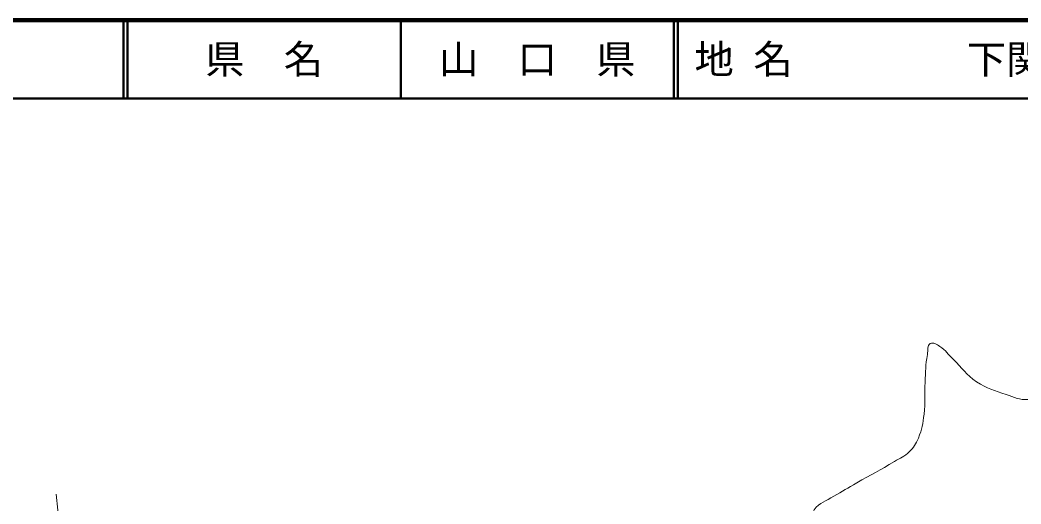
# Model space of a CAD drawing. Units: millimetres, scale not verified. Extents: x 40000 to 680000, y 20000 to 380000.
# Drawn here: x 284565 to 411923, y 318375 to 380000 of the extents above; entities that cross this region are included whole.
import ezdxf
from ezdxf.enums import TextEntityAlignment as Align

# ---------------------------------------------------------------- set-up
doc = ezdxf.new("R2010")
doc.units = ezdxf.units.MM
doc.header["$LTSCALE"] = 1000
for name, color, linetype, lineweight in [('M-BGD', 7, 'Continuous', 13), ('M-STR-HTXT', 7, 'Continuous', 13), ('M-TTL', 2, 'Continuous', 140), ('M-TTL-LINE', 7, 'Continuous', 50)]:
    doc.layers.add(name, color=color, linetype=linetype, lineweight=lineweight)
doc.layers.add('M-TTL-TXT', color=7, linetype='Continuous')
doc.styles.add('ＭＳ ゴシック', font='')
doc.styles.get('ＭＳ ゴシック').set_extended_font_data('MS Gothic')

msp = doc.modelspace()

# ---------------------------------------------------------------- linework, layer by layer
at = {"layer": 'M-BGD'}
msp.add_open_spline([(445186, 345004), (443639, 343608), (443208, 343236), (441903, 342147), (440057, 340608), (439021, 339739), (437040, 338378), (435257, 337154), (434226, 336501), (432298, 335521), (430828, 334774), (429974, 334396), (428407, 333880), (426705, 333319), (425700, 333049), (423909, 332968), (422646, 332911), (421950, 333210), (420687, 333272), (419715, 333319), (419163, 333371), (418195, 333272), (416995, 333149), (416303, 333095), (415155, 332725), (414214, 332421), (413830, 331780), (412845, 331691), (411732, 331591), (411111, 331951), (410049, 332299), (408523, 332799), (407623, 333060), (406280, 333940), (404931, 334824), (404463, 335680), (403301, 336798), (402635, 337438), (402384, 337952), (401599, 338439), (401177, 338700), (400770, 339003), (400383, 338804), (399942, 338576), (400118, 337961), (400018, 337405), (399773, 336045), (399799, 335259), (399714, 333880), (399616, 332291), (399814, 331383), (399593, 329807), (399423, 328598), (399359, 327883), (398863, 326767), (398529, 326015), (398304, 325573), (397708, 325004), (397075, 324399), (396571, 324245), (395824, 323788), (393982, 322663), (392891, 322133), (391021, 321053), (389879, 320393), (389227, 320042), (388103, 319351), (387099, 318733), (386325, 318587), (385611, 317649), (385334, 317285), (385469, 316948), (385428, 316493), (385408, 316265), (385419, 316135), (385446, 315908), (385469, 315713), (385466, 315597), (385537, 315414), (386642, 312561), (387973, 311309), (389534, 308677), (391055, 306113), (391913, 304680), (393429, 302113), (394977, 299490), (395862, 297986), (397361, 295422)], degree=3, knots=[0, 0, 0, 0, 1, 1, 1, 2, 2, 2, 3, 3, 3, 4, 4, 4, 5, 5, 5, 6, 6, 6, 7, 7, 7, 8, 8, 8, 9, 9, 9, 10, 10, 10, 11, 11, 11, 12, 12, 12, 13, 13, 13, 14, 14, 14, 15, 15, 15, 16, 16, 16, 17, 17, 17, 18, 18, 18, 19, 19, 19, 20, 20, 20, 21, 21, 21, 22, 22, 22, 23, 23, 23, 24, 24, 24, 25, 25, 25, 26, 26, 26, 27, 27, 27, 28, 28, 28, 29, 29, 29, 29], dxfattribs=at)
at = {"layer": 'M-STR-HTXT'}
msp.add_line((297378, 241119), (289149, 319616), dxfattribs=at)
at = {"layer": 'M-TTL'}
msp.add_line((680000, 380000), (40000, 380000), dxfattribs=at)
at = {"layer": 'M-TTL-LINE'}
for p, q in [((297750, 380000), (297750, 370000)), ((298250, 380000), (298250, 370000)), ((333000, 380000), (333000, 370000)), ((367750, 380000), (367750, 370000)), ((368250, 380000), (368250, 370000)), ((40000, 370000), (680000, 370000))]:
    msp.add_line(p, q, dxfattribs=at)

# ---------------------------------------------------------------- texts
at = {"layer": 'M-TTL-TXT', "style": 'ＭＳ ゴシック'}
for s, p in [('県\u3000名', (315625, 375000)), ('山\u3000口\u3000県', (350375, 375000))]:
    msp.add_text(s, height=3666, dxfattribs=at).set_placement(p, align=Align.MIDDLE_CENTER)
for s, p in [('地 名', (370380, 375000)), ('下関市豊田町大字高山', (405024, 375000))]:
    msp.add_text(s, height=3666, dxfattribs=at).set_placement(p, align=Align.MIDDLE_LEFT)

doc.saveas('drawing.dxf')
